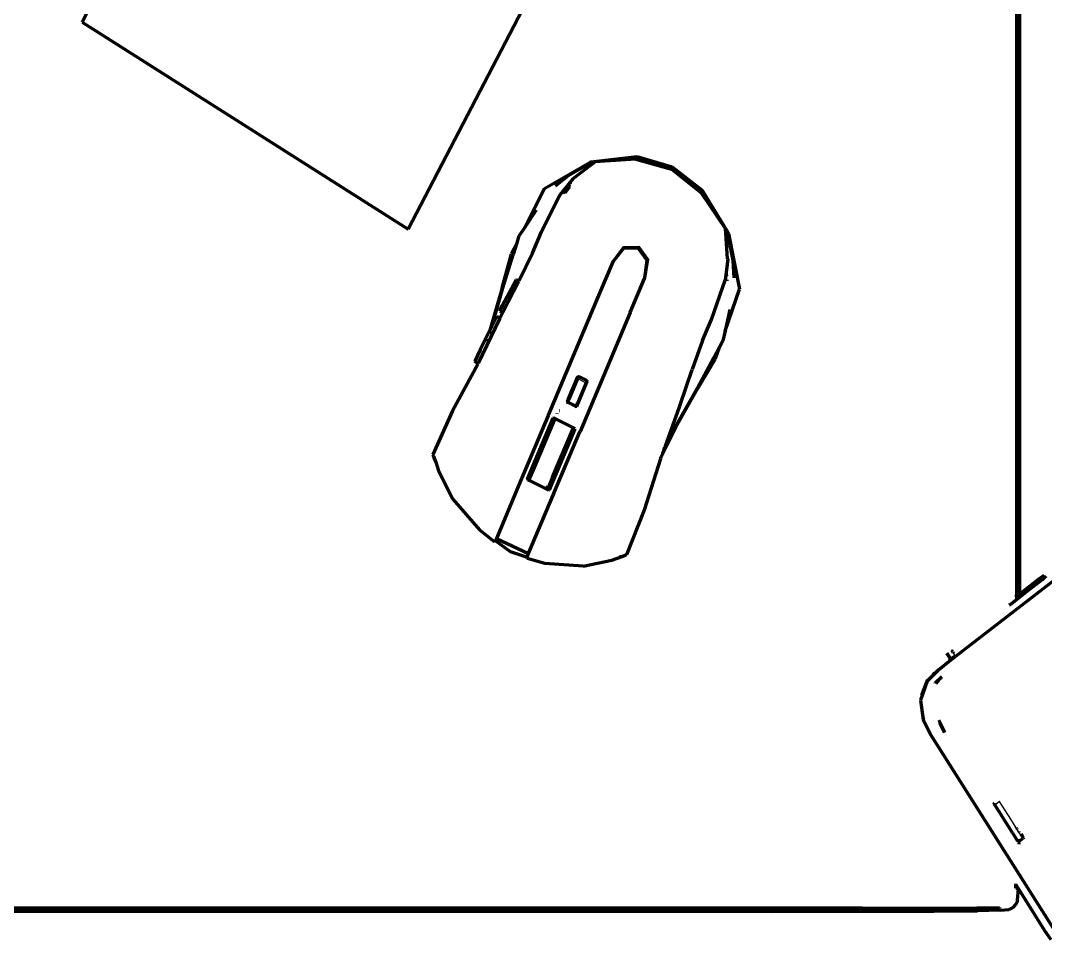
# Model space of a CAD drawing. Header units: millimetres. Extents: x 4307 to 31003, y 2809 to 20009.
# Drawn here: x 19272.6 to 19478.6, y 9448.3 to 9633.2 of the extents above; entities that cross this region are included whole.
import ezdxf

# ---------------------------------------------------------------- set-up
doc = ezdxf.new("R2010")
doc.units = ezdxf.units.MM
doc.layers.add('ProfileEdges', color=7, linetype='Continuous')

msp = doc.modelspace()

# ---------------------------------------------------------------- linework, layer by layer
for p, q in [((19387.25, 9604.62), (19387.08, 9604.65)), ((19403.43, 9603.31), (19396.26, 9605.26)), ((19386.53, 9604.11), (19386.77, 9604.24)), ((19409.38, 9598.49), (19403.43, 9603.31)), ((19383.53, 9600.99), (19382.96, 9600.15)), ((19383.33, 9600.38), (19382.96, 9600.15)), ((19382.96, 9600.15), (19381.69, 9598.27)), ((19381.82, 9598.31), (19383.22, 9600.05)), ((19383.08, 9599.62), (19382.1, 9598.39)), ((19382.83, 9600.07), (19382.6, 9599.93)), ((19382.96, 9600.15), (19382.83, 9600.07)), ((19414.74, 9590.44), (19414.86, 9590.32)), ((19414.78, 9589.78), (19415.75, 9584.93)), ((19371.28, 9586.23), (19371.64, 9586.02)), ((19371.66, 9586.09), (19371.37, 9586.26)), ((19371.37, 9586.23), (19371.66, 9586.07)), ((19371.66, 9586.09), (19371.37, 9586.23)), ((19391.56, 9584.75), (19393.78, 9587.7)), ((19393.78, 9587.7), (19396.86, 9587.74)), ((19393.8, 9587.4), (19393.81, 9587.51)), ((19396.75, 9587.47), (19393.8, 9587.4)), ((19393.8, 9587.33), (19393.8, 9587.4)), ((19393.81, 9587.51), (19396.79, 9587.56)), ((19396.75, 9587.47), (19396.72, 9587.4)), ((19396.79, 9587.56), (19396.75, 9587.47)), ((19397.73, 9586.13), (19396.75, 9587.47)), ((19396.79, 9587.56), (19398.67, 9585)), ((19396.86, 9587.74), (19398.82, 9585.1)), ((19391.13, 9583.68), (19391.56, 9584.75)), ((19392.32, 9585.61), (19391.61, 9584.72)), ((19398.63, 9584.89), (19398.15, 9581.35)), ((19398.82, 9585.1), (19398.2, 9581.32)), ((19398.6, 9584.93), (19398.55, 9584.88)), ((19398.67, 9585), (19398.6, 9584.93)), ((19398.63, 9584.89), (19398.6, 9584.93)), ((19391.13, 9583.68), (19388.67, 9577.89)), ((19414.77, 9581.78), (19414.71, 9582.14)), ((19369.47, 9579.38), (19369.54, 9579.62)), ((19372.3, 9580.98), (19371.43, 9579.34)), ((19372.3, 9580.98), (19372.76, 9580.74)), ((19372.74, 9580.7), (19372.34, 9580.89)), ((19398.2, 9581.32), (19374.49, 9525.06)), ((19388.67, 9577.89), (19367.84, 9528.49)), ((19369.51, 9578.92), (19369.61, 9579.27)), ((19369.59, 9575.87), (19370.51, 9577.61)), ((19370.51, 9577.61), (19371.41, 9579.3)), ((19371.11, 9578.51), (19370.7, 9577.24)), ((19371.43, 9579.34), (19371.41, 9579.3)), ((19369.09, 9574.89), (19369.59, 9575.87)), ((19369.53, 9574.49), (19369.86, 9575.73)), ((19367.37, 9571.6), (19368.3, 9573.45)), ((19368.3, 9573.45), (19368.32, 9573.5)), ((19368.87, 9573.16), (19368.3, 9573.45)), ((19368.89, 9573.21), (19368.32, 9573.5)), ((19369.53, 9574.49), (19369.09, 9574.89)), ((19367.35, 9571.54), (19367.23, 9571.3)), ((19367.37, 9571.6), (19367.35, 9571.54)), ((19366.24, 9569.25), (19366.72, 9570.23)), ((19366.84, 9570.59), (19366.93, 9570.66)), ((19366.93, 9570.66), (19366.98, 9570.84)), ((19366.98, 9570.84), (19367.22, 9571.27)), ((19366.14, 9569.05), (19365.07, 9566.81)), ((19366.14, 9569.05), (19366.21, 9569.18)), ((19366.21, 9569.18), (19366.24, 9569.25)), ((19366.37, 9569.09), (19366.31, 9568.91)), ((19366.42, 9568.64), (19366.55, 9569)), ((19364.01, 9564.64), (19365.07, 9566.81)), ((19412.16, 9565.17), (19411.89, 9565.26)), ((19411.91, 9565.3), (19412.16, 9565.17)), ((19412.16, 9565.17), (19411.92, 9565.33)), ((19412.23, 9565.18), (19412.16, 9565.17)), ((19412.29, 9565.15), (19412.23, 9565.18)), ((19364.48, 9564.01), (19359.47, 9554.51)), ((19363.95, 9564.51), (19364.52, 9564.18)), ((19363.97, 9564.54), (19364.01, 9564.64)), ((19363.97, 9564.54), (19364.53, 9564.21)), ((19364.52, 9564.18), (19364.56, 9564.19)), ((19364.53, 9564.21), (19364.58, 9564.23)), ((19412.2, 9565.16), (19412.16, 9565.17)), ((19384.65, 9561.07), (19382.92, 9556.97)), ((19384.74, 9561.55), (19384.63, 9561.54)), ((19384.65, 9561.07), (19384.68, 9561.15)), ((19384.68, 9561.08), (19384.65, 9561.07)), ((19386.17, 9560.29), (19384.68, 9561.08)), ((19384.72, 9561.24), (19384.8, 9561.42)), ((19384.76, 9561.6), (19384.74, 9561.55)), ((19384.8, 9561.42), (19386.31, 9560.67)), ((19386.17, 9560.29), (19384.43, 9556.2)), ((19386.32, 9560.64), (19386.17, 9560.29)), ((19386.31, 9560.67), (19386.32, 9560.64)), ((19386.44, 9560.68), (19386.46, 9560.72)), ((19386.51, 9560.58), (19386.44, 9560.68)), ((19408.81, 9559.36), (19408.68, 9559.15)), ((19382.92, 9556.97), (19382.73, 9556.52)), ((19382.55, 9556.34), (19382.57, 9556.4)), ((19382.73, 9556.52), (19384.23, 9555.73)), ((19384.23, 9555.73), (19384.41, 9556.1)), ((19384.27, 9555.53), (19384.25, 9555.48)), ((19384.43, 9556.2), (19384.41, 9556.1)), ((19356.67, 9548.25), (19359.47, 9554.51)), ((19379.77, 9553.29), (19379.68, 9553.25)), ((19383.75, 9551.3), (19383.6, 9551.37)), ((19383.98, 9551.17), (19383.75, 9551.3)), ((19383.96, 9551.11), (19383.98, 9551.17)), ((19401.67, 9546.09), (19404.23, 9551.3)), ((19403.29, 9549.83), (19402.23, 9547.65)), ((19355.56, 9545.78), (19356.36, 9547.59)), ((19356.36, 9547.59), (19356.67, 9548.25)), ((19355.56, 9545.78), (19355.61, 9545.6)), ((19356.06, 9544.35), (19356.65, 9542.64)), ((19359.52, 9536.99), (19356.65, 9542.64)), ((19374.51, 9540.72), (19374.46, 9540.87)), ((19374.51, 9540.72), (19374.55, 9540.8)), ((19374.7, 9540.59), (19374.51, 9540.72)), ((19378.46, 9538.73), (19374.7, 9540.59)), ((19378.71, 9538.65), (19378.46, 9538.73)), ((19378.84, 9538.7), (19378.71, 9538.65)), ((19397.89, 9534.69), (19394.36, 9525.77)), ((19367.82, 9528.41), (19367.87, 9528.49)), ((19374.47, 9525.08), (19374.45, 9524.99)), ((19385.72, 9523.48), (19391.48, 9524.68)), ((19393.05, 9525.27), (19391.48, 9524.68)), ((19394.15, 9525.67), (19393.05, 9525.27)), ((19394.21, 9525.72), (19394.15, 9525.67)), ((19394.36, 9525.77), (19394.21, 9525.72)), ((19474.58, 9518.6), (19478.28, 9521.47)), ((19474.58, 9518.6), (19473.36, 9517.66)), ((19472.81, 9517.23), (19472.78, 9517.21)), ((19472.94, 9517.33), (19472.81, 9517.23)), ((19473.05, 9517.42), (19472.94, 9517.33)), ((19473.36, 9517.66), (19473.15, 9517.5)), ((19459.68, 9506.65), (19459.79, 9506.47)), ((19460.08, 9506.02), (19460.46, 9505.41)), ((19457.27, 9492.07), (19457.3, 9491.94)), ((19457.3, 9491.94), (19458.32, 9490)), ((19468.4, 9475.43), (19468.35, 9475.4)), ((19468.35, 9475.4), (19472.73, 9468.48)), ((19468.46, 9475.46), (19468.4, 9475.43)), ((19468.46, 9475.46), (19469.29, 9476.12)), ((19469.37, 9476.09), (19469.29, 9476.12)), ((19471.62, 9472.55), (19469.37, 9476.09)), ((19472.74, 9470.77), (19471.62, 9472.55)), ((19472.87, 9470.56), (19472.74, 9470.77)), ((19473.26, 9469.94), (19472.87, 9470.56)), ((19472.73, 9468.42), (19472.86, 9468.28)), ((19473.01, 9468.25), (19473.25, 9468.43)), ((19473.25, 9468.43), (19473.36, 9468.52)), ((19473.86, 9468.99), (19473.26, 9469.94)), ((19473.86, 9468.9), (19473.86, 9468.99)), ((19472.86, 9468.23), (19472.93, 9468.17))]:
    msp.add_line(p, q)
at = {"layer": 'ProfileEdges', "lineweight": 211}
for p, q in [((19472.79, 9767.59), (19472.81, 9517.75)), ((19472.92, 9767.61), (19472.94, 9517.48)), ((19473.35, 9767.67), (19473.36, 9517.81)), ((19473.05, 9744), (19473.05, 9517.73)), ((19473.15, 9517.72), (19473.15, 9744.01)), ((19350.54, 9591.16), (19408.13, 9702.01)), ((19284.99, 9632.83), (19286.34, 9635.42)), ((19284.99, 9632.83), (19350.54, 9591.16)), ((19377.91, 9599.35), (19387.08, 9604.65)), ((19382.73, 9601.98), (19387.04, 9604.47)), ((19387.11, 9604.41), (19387.04, 9604.47)), ((19387.08, 9604.65), (19387.31, 9604.76)), ((19387.11, 9604.41), (19387.22, 9604.43)), ((19387.43, 9604.27), (19387.22, 9604.43)), ((19387.31, 9604.76), (19396.51, 9605.78)), ((19388.1, 9604.74), (19387.46, 9604.25)), ((19396.26, 9605.26), (19388.1, 9604.74)), ((19396.26, 9605.26), (19403.41, 9603.28)), ((19396.51, 9605.78), (19403.59, 9603.7)), ((19387.46, 9604.25), (19383.62, 9601.29)), ((19387.46, 9604.25), (19387.43, 9604.27)), ((19403.41, 9603.28), (19409.38, 9598.49)), ((19403.59, 9603.7), (19409.59, 9599.03)), ((19380.14, 9599.92), (19382.73, 9601.98)), ((19383.62, 9601.29), (19380.98, 9598.07)), ((19373.96, 9591.54), (19377.91, 9599.35)), ((19382.5, 9599.77), (19382.83, 9600.07)), ((19382.6, 9599.93), (19382.57, 9599.91)), ((19409.38, 9598.49), (19414.27, 9591.23)), ((19409.59, 9599.03), (19414.79, 9590.59)), ((19380.98, 9598.07), (19377.28, 9590.65)), ((19373.96, 9591.54), (19376.31, 9595.1)), ((19372.83, 9589.83), (19373.96, 9591.54)), ((19375.49, 9586.39), (19377.28, 9590.65)), ((19414.34, 9590.38), (19414.27, 9591.23)), ((19414.34, 9590.38), (19414.37, 9590.37)), ((19414.71, 9585.25), (19414.34, 9590.38)), ((19414.37, 9590.37), (19414.62, 9590.3)), ((19414.68, 9590.19), (19414.62, 9590.3)), ((19414.77, 9590.17), (19414.68, 9590.19)), ((19415.81, 9584.91), (19414.77, 9590.17)), ((19414.79, 9590.59), (19414.86, 9590.32)), ((19414.86, 9590.32), (19417.09, 9579.14)), ((19371.3, 9586.3), (19372.41, 9588.47)), ((19371.66, 9586.09), (19372.41, 9588.47)), ((19372.41, 9588.47), (19372.83, 9589.83)), ((19369.41, 9579.41), (19371.28, 9586.23)), ((19369.55, 9579.3), (19371.64, 9586.02)), ((19371.28, 9586.23), (19371.37, 9586.23)), ((19371.3, 9586.3), (19371.37, 9586.26)), ((19371.37, 9586.26), (19371.37, 9586.23)), ((19371.64, 9586.02), (19371.66, 9586.09)), ((19375.49, 9586.39), (19372.84, 9580.89)), ((19393.8, 9587.33), (19391.68, 9584.68)), ((19396.72, 9587.4), (19393.8, 9587.33)), ((19398.55, 9584.88), (19396.72, 9587.4)), ((19391.66, 9584.59), (19388.79, 9577.83)), ((19391.68, 9584.68), (19391.66, 9584.59)), ((19398.08, 9581.38), (19398.55, 9584.88)), ((19414.73, 9585.16), (19414.23, 9580.92)), ((19414.76, 9585.23), (19414.71, 9585.25)), ((19414.76, 9585.23), (19414.73, 9585.16)), ((19416.05, 9581.4), (19415.81, 9584.91)), ((19369.5, 9575.92), (19372.2, 9581.01)), ((19369.53, 9574.49), (19372.74, 9580.7)), ((19372.2, 9581.01), (19372.34, 9581.06)), ((19372.34, 9581.06), (19372.82, 9580.82)), ((19372.74, 9580.7), (19372.76, 9580.74)), ((19372.76, 9580.74), (19372.82, 9580.82)), ((19372.82, 9580.82), (19372.84, 9580.89)), ((19395.15, 9574.42), (19398.03, 9581.3)), ((19398.03, 9581.3), (19398.08, 9581.38)), ((19411.47, 9573.01), (19414.23, 9580.92)), ((19414.6, 9580.82), (19414.6, 9580.98)), ((19369.41, 9579.41), (19366.94, 9570.91)), ((19367.37, 9571.8), (19369.55, 9579.3)), ((19388.79, 9577.83), (19378.67, 9553.81)), ((19414.22, 9570.77), (19417.09, 9579.14)), ((19368.99, 9574.93), (19369.5, 9575.92)), ((19367.37, 9571.8), (19368.21, 9573.52)), ((19368.36, 9573.58), (19368.21, 9573.52)), ((19368.93, 9573.29), (19368.36, 9573.58)), ((19369.13, 9573.72), (19368.93, 9573.29)), ((19369.03, 9574.78), (19368.99, 9574.93)), ((19369.03, 9574.78), (19369.48, 9574.38)), ((19369.45, 9574.33), (19369.13, 9573.72)), ((19369.45, 9574.33), (19369.48, 9574.38)), ((19369.53, 9574.49), (19369.48, 9574.38)), ((19395.15, 9574.42), (19385.06, 9550.52)), ((19415.16, 9575), (19414.22, 9570.77)), ((19368.87, 9573.16), (19364.55, 9564.24)), ((19366.94, 9570.91), (19367.37, 9571.8)), ((19367.23, 9571.3), (19367.37, 9571.8)), ((19368.89, 9573.21), (19368.87, 9573.16)), ((19368.93, 9573.29), (19368.89, 9573.21)), ((19409.67, 9568.77), (19411.47, 9573.01)), ((19366.13, 9569.28), (19366.94, 9570.91)), ((19366.84, 9570.59), (19366.72, 9570.23)), ((19366.94, 9570.91), (19366.84, 9570.59)), ((19367.22, 9571.27), (19367.23, 9571.3)), ((19414.22, 9570.77), (19413.76, 9568.72)), ((19543.99, 9569.9), (19460.54, 9505.28)), ((19366.13, 9569.28), (19365, 9566.92)), ((19366.32, 9569.12), (19366.28, 9568.99)), ((19366.36, 9568.78), (19366.46, 9569.05)), ((19409.67, 9568.77), (19407.56, 9562.97)), ((19411.92, 9565.33), (19413.09, 9567.48)), ((19412.29, 9565.15), (19413.09, 9567.48)), ((19413.09, 9567.48), (19413.76, 9568.72)), ((19365, 9566.92), (19363.9, 9564.66)), ((19408.58, 9559.17), (19411.89, 9565.26)), ((19411.89, 9565.26), (19411.92, 9565.33)), ((19364.48, 9564.01), (19359.45, 9554.63)), ((19363.89, 9564.62), (19363.9, 9564.66)), ((19363.95, 9564.51), (19363.89, 9564.62)), ((19363.95, 9564.51), (19363.94, 9564.48)), ((19364.52, 9564.18), (19363.94, 9564.48)), ((19364.55, 9564.17), (19364.47, 9564.08)), ((19364.47, 9564.08), (19364.48, 9564.01)), ((19364.55, 9564.17), (19364.52, 9564.18)), ((19364.55, 9564.24), (19364.56, 9564.19)), ((19364.56, 9564.19), (19364.55, 9564.17)), ((19408.75, 9559.12), (19412.26, 9565.08)), ((19412.26, 9565.08), (19412.2, 9565.16)), ((19412.2, 9565.16), (19412.29, 9565.15)), ((19382.74, 9557.07), (19384.61, 9561.5)), ((19384.69, 9561.5), (19382.81, 9557.03)), ((19384.61, 9561.5), (19384.63, 9561.54)), ((19384.61, 9561.5), (19384.69, 9561.5)), ((19384.69, 9561.5), (19384.74, 9561.55)), ((19384.74, 9561.55), (19384.82, 9561.55)), ((19384.82, 9561.55), (19386.39, 9560.74)), ((19405.2, 9555.89), (19407.56, 9562.97)), ((19386.44, 9560.6), (19384.56, 9556.13)), ((19384.62, 9556.09), (19386.5, 9560.53)), ((19386.39, 9560.74), (19386.44, 9560.68)), ((19386.44, 9560.68), (19386.44, 9560.6)), ((19386.5, 9560.53), (19386.44, 9560.6)), ((19386.51, 9560.58), (19386.5, 9560.53)), ((19404.15, 9551.39), (19408.58, 9559.17)), ((19404.29, 9551.28), (19408.75, 9559.12)), ((19382.52, 9556.54), (19382.74, 9557.07)), ((19382.61, 9556.56), (19382.81, 9557.03)), ((19382.65, 9557.11), (19382.74, 9557.07)), ((19382.74, 9557.07), (19382.81, 9557.03)), ((19382.81, 9557.03), (19382.92, 9556.97)), ((19382.35, 9556.42), (19382.54, 9556.38)), ((19382.42, 9556.56), (19382.52, 9556.54)), ((19382.5, 9556.49), (19382.52, 9556.54)), ((19382.54, 9556.48), (19382.5, 9556.49)), ((19382.52, 9556.54), (19382.54, 9556.48)), ((19382.57, 9556.4), (19382.54, 9556.48)), ((19382.54, 9556.38), (19382.57, 9556.4)), ((19382.57, 9556.4), (19382.66, 9556.35)), ((19382.66, 9556.42), (19382.61, 9556.56)), ((19382.76, 9556.33), (19382.66, 9556.42)), ((19382.66, 9556.35), (19382.76, 9556.33)), ((19382.76, 9556.33), (19382.68, 9556.15)), ((19384.24, 9555.62), (19382.76, 9556.33)), ((19382.76, 9556.33), (19384.15, 9555.59)), ((19384.11, 9555.5), (19384.15, 9555.59)), ((19384.19, 9555.57), (19384.15, 9555.59)), ((19384.19, 9555.57), (19384.27, 9555.53)), ((19384.24, 9555.62), (19384.36, 9555.67)), ((19384.3, 9555.54), (19384.27, 9555.53)), ((19384.43, 9555.36), (19384.27, 9555.53)), ((19384.39, 9555.53), (19384.3, 9555.54)), ((19384.36, 9555.67), (19384.56, 9556.13)), ((19384.39, 9555.53), (19384.62, 9556.09)), ((19384.48, 9555.49), (19384.39, 9555.53)), ((19384.43, 9556.2), (19384.56, 9556.13)), ((19384.56, 9556.13), (19384.62, 9556.09)), ((19384.62, 9556.09), (19384.71, 9556.05)), ((19402.23, 9547.65), (19404.98, 9555.23)), ((19404.98, 9555.23), (19405.2, 9555.89)), ((19359.45, 9554.63), (19355.47, 9545.85)), ((19378.62, 9553.7), (19373.36, 9541.16)), ((19374.49, 9540.94), (19379.66, 9553.19)), ((19379.98, 9553.1), (19375.82, 9543.24)), ((19378.67, 9553.81), (19378.62, 9553.7)), ((19379.68, 9553.25), (19379.66, 9553.19)), ((19379.66, 9553.19), (19379.79, 9553.24)), ((19379.98, 9553.1), (19379.79, 9553.24)), ((19380, 9553.14), (19379.98, 9553.1)), ((19383.73, 9551.23), (19379.98, 9553.1)), ((19380.4, 9554.11), (19380.37, 9554.03)), ((19380.93, 9554.66), (19380.89, 9554.68)), ((19384.03, 9551.03), (19378.87, 9538.78)), ((19379.55, 9541.32), (19383.73, 9551.23)), ((19383.73, 9551.23), (19383.75, 9551.3)), ((19383.96, 9551.11), (19383.73, 9551.23)), ((19384.03, 9551.03), (19383.96, 9551.11)), ((19401.51, 9545.65), (19404.29, 9551.28)), ((19404.15, 9551.39), (19401.87, 9546.65)), ((19379.72, 9537.88), (19385.02, 9550.4)), ((19385.02, 9550.4), (19385.06, 9550.52)), ((19401.87, 9546.65), (19401.74, 9546.38)), ((19401.87, 9546.65), (19402.12, 9547.41)), ((19402.23, 9547.65), (19402.12, 9547.41)), ((19355.47, 9545.85), (19355.61, 9545.6)), ((19355.61, 9545.6), (19355.62, 9545.63)), ((19355.61, 9545.6), (19355.63, 9545.54)), ((19355.61, 9545.46), (19355.63, 9545.54)), ((19355.61, 9545.46), (19355.63, 9545.39)), ((19355.63, 9545.39), (19355.61, 9545.3)), ((19355.64, 9545.24), (19355.61, 9545.3)), ((19355.63, 9545.54), (19356.06, 9544.35)), ((19355.64, 9545.24), (19355.82, 9544.85)), ((19355.82, 9544.85), (19356.06, 9544.35)), ((19397.98, 9534.75), (19401.3, 9545.09)), ((19401.3, 9545.09), (19401.37, 9545.38)), ((19401.37, 9545.38), (19401.51, 9545.65)), ((19401.51, 9545.65), (19401.54, 9545.83)), ((19401.54, 9545.83), (19401.67, 9546.09)), ((19401.67, 9546.09), (19401.74, 9546.38)), ((19356.06, 9544.35), (19356.63, 9542.57)), ((19356.63, 9542.57), (19359.5, 9536.92)), ((19375.82, 9543.24), (19375.05, 9541.4)), ((19375.82, 9543.24), (19375.9, 9543.21)), ((19373.28, 9541.02), (19368.24, 9528.99)), ((19373.28, 9541.02), (19373.36, 9541.16)), ((19374.46, 9540.87), (19374.49, 9540.94)), ((19374.49, 9540.94), (19374.55, 9540.8)), ((19374.55, 9540.8), (19374.75, 9540.7)), ((19374.75, 9540.7), (19374.7, 9540.59)), ((19375.05, 9541.4), (19374.75, 9540.7)), ((19374.95, 9540.93), (19374.75, 9540.7)), ((19374.75, 9540.7), (19378.5, 9538.84)), ((19375.05, 9541.4), (19375.12, 9541.34)), ((19379.55, 9541.32), (19378.5, 9538.84)), ((19379.55, 9541.32), (19379.47, 9541.37)), ((19378.51, 9539.09), (19378.15, 9539.35)), ((19378.5, 9538.84), (19378.46, 9538.73)), ((19378.5, 9538.84), (19378.51, 9539.09)), ((19378.5, 9538.84), (19378.74, 9538.73)), ((19378.74, 9538.73), (19378.87, 9538.78)), ((19378.84, 9538.7), (19378.87, 9538.78)), ((19359.5, 9536.92), (19364.85, 9530.72)), ((19374.71, 9525.95), (19379.67, 9537.72)), ((19379.72, 9537.88), (19379.67, 9537.72)), ((19394.46, 9525.74), (19397.98, 9534.75)), ((19364.85, 9530.72), (19367.82, 9528.41)), ((19367.98, 9528.45), (19367.82, 9528.41)), ((19368.02, 9528.55), (19367.98, 9528.45)), ((19368.08, 9528.6), (19368.02, 9528.55)), ((19368.02, 9528.55), (19371, 9526.39)), ((19368.24, 9528.99), (19368.08, 9528.6)), ((19368.24, 9528.99), (19374.71, 9525.95)), ((19371, 9526.39), (19374.41, 9525.26)), ((19374.37, 9525.16), (19374.41, 9525.26)), ((19374.45, 9524.99), (19374.37, 9525.16)), ((19374.41, 9525.33), (19374.71, 9525.95)), ((19374.41, 9525.26), (19374.41, 9525.33)), ((19377.95, 9523.96), (19374.45, 9524.99)), ((19385.69, 9523.41), (19391.45, 9524.61)), ((19391.45, 9524.61), (19393.54, 9525.39)), ((19393.54, 9525.39), (19393.05, 9525.27)), ((19393.54, 9525.39), (19394.04, 9525.58)), ((19393.94, 9525.48), (19393.54, 9525.39)), ((19393.99, 9525.5), (19393.94, 9525.48)), ((19394.04, 9525.58), (19393.99, 9525.5)), ((19394.04, 9525.58), (19394.11, 9525.6)), ((19394.11, 9525.6), (19394.46, 9525.74)), ((19394.15, 9525.67), (19394.11, 9525.6)), ((19394.15, 9525.67), (19394.2, 9525.69)), ((19394.21, 9525.72), (19394.2, 9525.69)), ((19385.69, 9523.41), (19377.95, 9523.96)), ((19477.15, 9520.72), (19473.36, 9517.81)), ((19477.94, 9520.7), (19474.81, 9518.24)), ((19478.07, 9521.44), (19477.15, 9520.72)), ((19477.94, 9520.7), (19478.07, 9520.83)), ((19478.28, 9521.47), (19478.07, 9521.44)), ((19478.07, 9520.83), (19478.44, 9521.24)), ((19478.31, 9520.98), (19478.07, 9520.83)), ((19478.28, 9521.47), (19478.44, 9521.24)), ((19478.31, 9520.98), (19478.47, 9521.19)), ((19478.44, 9521.24), (19478.47, 9521.27)), ((19478.44, 9521.24), (19478.47, 9521.19)), ((19478.58, 9521.36), (19478.47, 9521.27)), ((19478.47, 9521.19), (19478.52, 9521.11)), ((19478.58, 9521.36), (19478.52, 9521.11)), ((19478.63, 9521.37), (19478.58, 9521.36)), ((19474.81, 9518.24), (19473.05, 9516.87)), ((19473.36, 9517.81), (19473.33, 9517.78)), ((19474.81, 9518.24), (19474.58, 9518.6)), ((19471.38, 9515.61), (19471.7, 9515.81)), ((19472.81, 9516.68), (19471.7, 9515.81)), ((19472.78, 9517.36), (19472.81, 9517.75)), ((19472.78, 9517.36), (19472.94, 9517.48)), ((19472.81, 9517.23), (19472.78, 9517.36)), ((19472.78, 9517.36), (19472.78, 9517.21)), ((19472.78, 9517.21), (19472.81, 9516.68)), ((19473.05, 9516.87), (19472.81, 9516.68)), ((19473.05, 9517.57), (19472.94, 9517.48)), ((19472.94, 9517.48), (19472.94, 9517.33)), ((19473.05, 9517.73), (19473.15, 9517.72)), ((19473.05, 9517.57), (19473.05, 9517.73)), ((19473.05, 9517.42), (19473.05, 9517.57)), ((19473.05, 9516.87), (19473.05, 9517.42)), ((19473.28, 9517.75), (19473.15, 9517.65)), ((19473.36, 9517.66), (19473.33, 9517.78)), ((19471.38, 9515.61), (19471.3, 9515.58)), ((19458.74, 9505.92), (19459.52, 9504.69)), ((19458.79, 9505.96), (19459.57, 9504.72)), ((19459.98, 9506.16), (19459.79, 9506.47)), ((19459.98, 9506.16), (19460.08, 9506.02)), ((19457.1, 9502.59), (19459.61, 9504.55)), ((19459.31, 9504.5), (19459.52, 9504.69)), ((19459.52, 9504.69), (19459.57, 9504.72)), ((19459.52, 9504.69), (19459.61, 9504.55)), ((19459.57, 9504.72), (19460.01, 9505.04)), ((19459.66, 9504.59), (19459.57, 9504.72)), ((19459.61, 9504.55), (19459.66, 9504.59)), ((19459.66, 9504.59), (19460.54, 9505.28)), ((19460.01, 9505.04), (19460.46, 9505.41)), ((19460.54, 9505.28), (19460.46, 9505.41)), ((19454.82, 9500.29), (19457.1, 9502.59)), ((19456.01, 9501.66), (19456.33, 9501.98)), ((19454.82, 9500.29), (19453.51, 9496.5)), ((19453.76, 9497.53), (19454.82, 9500.29)), ((19454.82, 9500.29), (19454.86, 9500.5)), ((19454.86, 9500.5), (19454.95, 9500.6)), ((19456.42, 9499.89), (19456.43, 9499.93)), ((19456.43, 9499.93), (19457.75, 9501.24)), ((19457.14, 9500.54), (19456.56, 9499.85)), ((19457.68, 9501.06), (19457.14, 9500.54)), ((19453.51, 9496.5), (19453.99, 9492.53)), ((19453.99, 9492.53), (19455.56, 9489.53)), ((19454.08, 9492.69), (19454.04, 9492.92)), ((19454.17, 9492.51), (19454.08, 9492.69)), ((19458.4, 9490.06), (19457.2, 9492.45)), ((19458.3, 9489.98), (19457.3, 9491.94)), ((19480.55, 9450.04), (19455.56, 9489.53)), ((19468.3, 9475.61), (19468.32, 9475.77)), ((19468.36, 9475.52), (19468.3, 9475.61)), ((19468.32, 9475.77), (19468.36, 9475.8)), ((19468.4, 9475.43), (19468.38, 9475.49)), ((19471.99, 9469.78), (19468.4, 9475.43)), ((19472.74, 9470.86), (19472.74, 9470.77)), ((19472.87, 9470.66), (19472.87, 9470.56)), ((19471.99, 9469.78), (19472.73, 9468.6)), ((19472.73, 9468.6), (19472.73, 9468.48)), ((19472.73, 9468.6), (19472.86, 9468.39)), ((19472.73, 9468.48), (19472.73, 9468.42)), ((19472.86, 9468.39), (19472.86, 9468.28)), ((19472.86, 9468.39), (19472.94, 9468.28)), ((19473.23, 9468.02), (19474.11, 9468.7)), ((19473.25, 9468.43), (19473.23, 9468.02)), ((19473.26, 9470.05), (19473.26, 9469.94)), ((19473.69, 9469.56), (19474.14, 9468.85)), ((19474.11, 9468.7), (19474.14, 9468.85)), ((19474.28, 9468.83), (19474.11, 9468.7)), ((19472.86, 9468.28), (19472.86, 9468.23)), ((19473.01, 9468.25), (19472.94, 9468.28)), ((19473.09, 9468.04), (19473.01, 9468.25)), ((19473.23, 9468.02), (19473.09, 9468.04)), ((19473.23, 9468.02), (19473.24, 9467.89)), ((19473.24, 9467.78), (19473.24, 9467.53)), ((19472.63, 9458.69), (19472.64, 9459.31)), ((19472.63, 9458.69), (19472.76, 9458.65)), ((19472.64, 9459.31), (19472.64, 9459.57)), ((19472.64, 9459.31), (19472.76, 9459.14)), ((19472.76, 9459.14), (19472.77, 9459.37)), ((19472.76, 9459.14), (19472.76, 9459.11)), ((19472.76, 9459.11), (19472.76, 9458.65)), ((19472.76, 9459.11), (19473.17, 9458.5)), ((19472.96, 9456.27), (19473.17, 9458.5)), ((19473.17, 9458.5), (19478.42, 9450.17)), ((19472.96, 9456.27), (19472.86, 9455.8)), ((19423.46, 9453.99), (18956.7, 9454)), ((19441.82, 9454.62), (18956.77, 9454.62)), ((18975.14, 9454.22), (19423.44, 9454.22)), ((19423.43, 9454.46), (19441.83, 9454.47)), ((19423.44, 9454.33), (19423.43, 9454.46)), ((19441.84, 9454.35), (19423.44, 9454.33)), ((19423.44, 9454.33), (19423.44, 9454.22)), ((19423.46, 9453.99), (19456.15, 9454.06)), ((19441.82, 9454.62), (19456.07, 9454.65)), ((19441.83, 9454.47), (19456.09, 9454.51)), ((19456.11, 9454.38), (19441.84, 9454.35)), ((19456.07, 9454.65), (19464.79, 9454.71)), ((19464.82, 9454.57), (19456.09, 9454.51)), ((19456.09, 9454.51), (19456.11, 9454.38)), ((19456.15, 9454.06), (19464.91, 9454.11)), ((19464.79, 9454.71), (19469.34, 9454.8)), ((19469.38, 9454.66), (19464.82, 9454.57)), ((19469.51, 9454.21), (19464.91, 9454.11)), ((19469.34, 9454.8), (19469.38, 9454.66)), ((19469.51, 9454.21), (19471.31, 9454.39)), ((19471.31, 9454.39), (19472.09, 9454.76)), ((19472.09, 9454.76), (19472.66, 9455.4)), ((19472.86, 9455.8), (19472.66, 9455.4)), ((19478.42, 9450.17), (19479.65, 9448.34))]:
    msp.add_line(p, q, dxfattribs=at)

doc.saveas('drawing.dxf')
